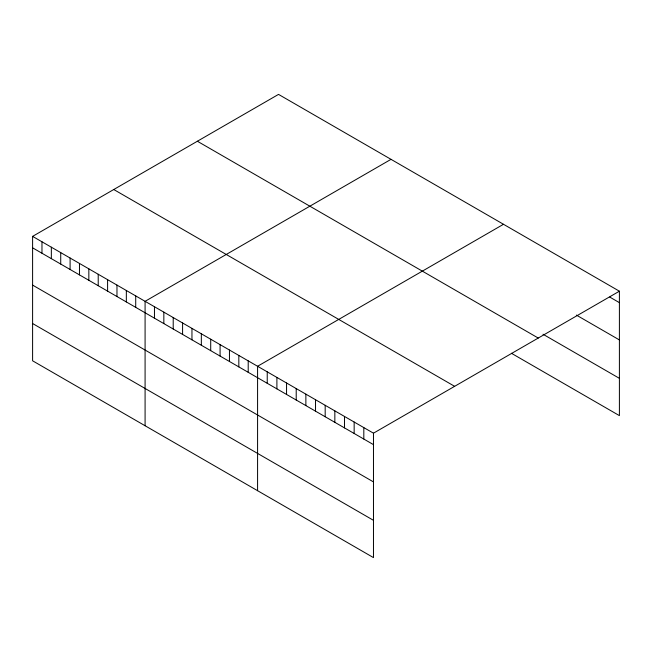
<?xml version="1.0" encoding="UTF-8"?>
<svg xmlns="http://www.w3.org/2000/svg" width="652" height="652" viewBox="0 0 652 652"><rect width="100%" height="100%" fill="white"/><g stroke="black" fill="none" stroke-linecap="round" stroke-linejoin="round"><path stroke-width="0.98" d="M32.6 236.374L373.474 433.181L373.474 557.607L32.6 360.8L32.6 236.374L278.526 94.393L619.4 291.2L619.4 415.626L511.404 353.27M391.013 159.341L145.086 301.322L145.086 425.748M503.499 224.288L257.581 366.269L257.581 490.695M373.474 433.181L619.4 291.2M609.742 297.067L619.4 302.642M576.376 315.087L619.4 339.928M543.01 334.24L619.4 378.339M197.369 141.248L538.242 338.054M113.758 189.52L454.631 386.326M32.6 247.825L373.474 444.631M32.6 285.103L373.474 481.909M32.6 323.522L373.474 520.32M363.816 427.606L363.816 439.049M354.158 422.031L354.158 433.474M344.5 416.449L344.5 427.899M334.843 410.874L334.843 422.325M325.185 405.299L325.185 416.75M315.527 399.725L315.527 411.167M305.87 394.15L305.87 405.593M296.212 388.576L296.212 400.018M286.554 382.993L286.554 394.444M276.896 377.418L276.896 388.869M267.238 371.844L267.238 383.286M248.208 360.858L248.208 372.3M238.828 355.446L238.828 366.889M229.455 350.034L229.455 361.477M220.083 344.623L220.083 356.065M210.71 339.211L210.71 350.654M201.338 333.791L201.338 345.242M191.957 328.38L191.957 339.831M182.584 322.968L182.584 334.419M173.212 317.557L173.212 329.007M163.839 312.145L163.839 323.596M154.467 306.733L154.467 318.184M135.714 295.91L135.714 307.361M126.341 290.499L126.341 301.941M116.969 285.087L116.969 296.53M107.596 279.675L107.596 291.118M98.216 274.264L98.216 285.706M88.843 268.852L88.843 280.295M79.471 263.441L79.471 274.883M70.098 258.029L70.098 269.472M60.726 252.617L60.726 264.06M51.345 247.198L51.345 258.648M41.972 241.786L41.972 253.237"/></g></svg>
